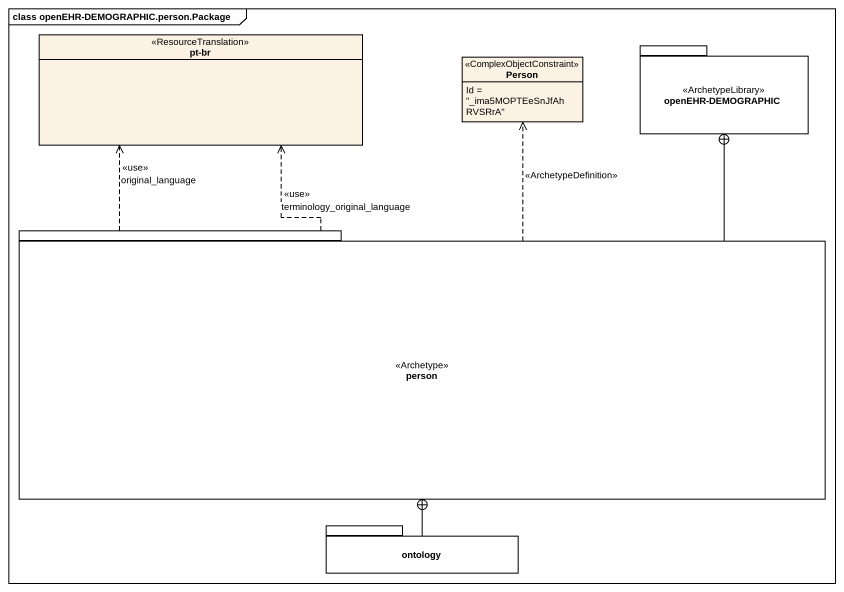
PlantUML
@startuml
mainframe class openEHR-DEMOGRAPHIC.person.Package
hide circle
hide empty members
enum "pt-br" as pt_br <<ResourceTranslation>>
class "Person" as Person_ <<ComplexObjectConstraint>> {
  Id = "_ima5MOPTEeSnJfAhRVSRrA"
}
package "openEHR-DEMOGRAPHIC" as openEHR_DEMOGRAPHIC <<ArchetypeLibrary>> {
}
package "person" as person_ <<Archetype>> {
}
package ontology {
}
person_ .up.> pt_br : <<use>>\noriginal_language
person_ .up.> pt_br : <<use>>\nterminology_original_language
person_ .up.> Person_ : <<ArchetypeDefinition>>
person_ -up-+ openEHR_DEMOGRAPHIC
ontology -up-+ person_
@enduml
